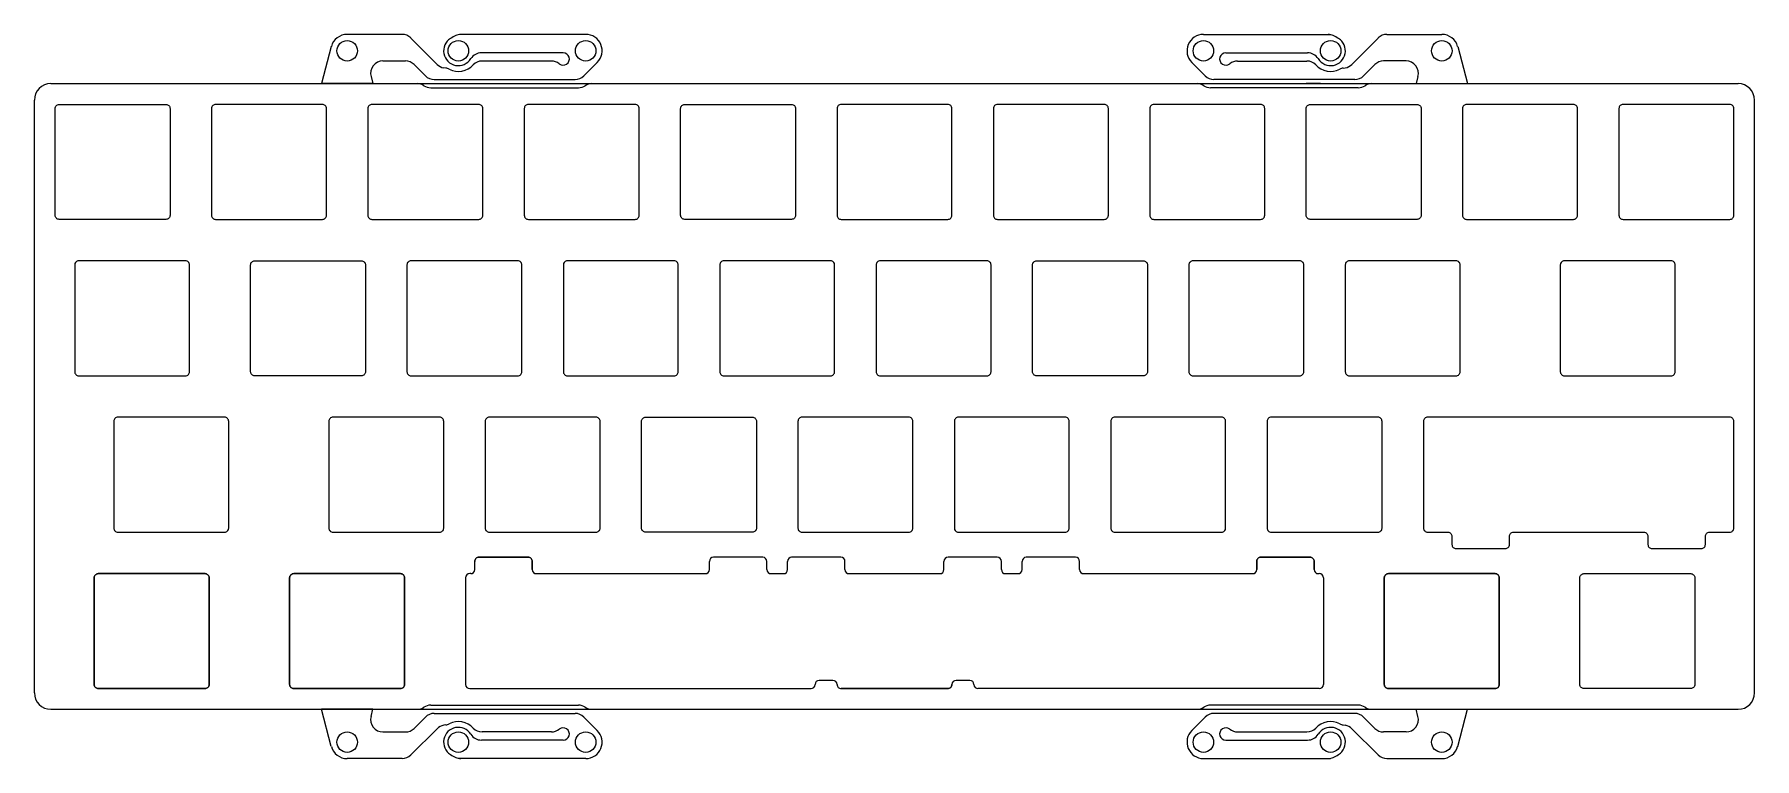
# Model space of a CAD drawing. Header units: millimetres. Extents: x -105 to 105, y -44 to 44.
import ezdxf

# ---------------------------------------------------------------- set-up
doc = ezdxf.new("R2010")
doc.units = ezdxf.units.MM
doc.layers.get('0').update_dxf_attribs({"linetype": 'CONTINUOUS'})

msp = doc.modelspace()

# ---------------------------------------------------------------- linework, layer by layer
for p, q in [((-59.99, 44.04), (-66.67, 44.04)), ((-37.62, 44.04), (-52.82, 44.04)), ((37.63, 44.04), (53.13, 44.04)), ((59.99, 44.04), (66.67, 44.04)), ((-68.61, 42.56), (-69.82, 38.04)), ((-55.73, 40.39), (-58.93, 43.6)), ((55.73, 40.39), (58.93, 43.6)), ((68.61, 42.56), (69.82, 38.04)), ((-62.32, 40.8), (-59.58, 40.8)), ((-57.14, 38.98), (-58.52, 40.36)), ((-54.67, 39.93), (-54.9, 39.97)), ((-50.1, 41.79), (-50.33, 41.79)), ((-41.78, 40.79), (-50.23, 40.79)), ((-40.36, 41.79), (-50.1, 41.79)), ((-36.21, 40.62), (-37.86, 38.98)), ((36.21, 40.62), (37.86, 38.98)), ((40.36, 41.79), (50.1, 41.79)), ((41.78, 40.79), (50.23, 40.79)), ((50.1, 41.79), (50.33, 41.79)), ((54.67, 39.93), (54.9, 39.97)), ((57.14, 38.98), (58.52, 40.36)), ((62.32, 40.8), (59.58, 40.8)), ((-102.78, 38.04), (51.91, 38.04)), ((-63.53, 38.04), (-69.82, 38.04)), ((-63.77, 38.91), (-63.53, 38.04)), ((-56.08, 38.54), (-38.92, 38.54)), ((56.08, 38.54), (38.92, 38.54)), ((51.91, 38.04), (50.15, 38.04)), ((51.03, 38.04), (102.77, 38.04)), ((63.77, 38.91), (63.53, 38.04)), ((63.53, 38.04), (69.82, 38.04)), ((-104.78, 31.19), (-104.78, 36.04)), ((-56.49, 37.54), (-38.5, 37.54)), ((56.49, 37.54), (38.5, 37.54)), ((104.77, -36.16), (104.77, 36.04)), ((-104.78, -36.16), (-104.78, 31.19)), ((-51.13, -21.14), (-51.13, -20.14)), ((-22.55, -21.14), (-22.55, -20.14)), ((-16.05, -19.64), (-22.05, -19.64)), ((-15.55, -21.14), (-15.55, -20.14)), ((-13.03, -21.14), (-13.03, -20.14)), ((-6.53, -19.64), (-12.53, -19.64)), ((-6.03, -21.14), (-6.03, -20.14)), ((6.02, -21.14), (6.02, -20.14)), ((12.52, -19.64), (6.52, -19.64)), ((13.02, -21.14), (13.02, -20.14)), ((15.55, -21.14), (15.55, -20.14)), ((22.05, -19.64), (16.05, -19.64)), ((22.55, -21.14), (22.55, -20.14)), ((-52.24, -22.14), (-52.24, -35.14)), ((-51.63, -21.64), (-51.74, -21.64)), ((-43.63, -21.64), (-23.05, -21.64)), ((-15.05, -21.64), (-13.53, -21.64)), ((-5.53, -21.64), (5.52, -21.64)), ((-5.53, -21.64), (5.52, -21.64)), ((13.52, -21.64), (15.05, -21.64)), ((23.05, -21.64), (43.62, -21.64)), ((51.62, -21.64), (51.74, -21.64)), ((52.24, -22.14), (52.24, -35.14)), ((-7.5, -34.64), (-9.17, -34.64)), ((9.17, -34.64), (7.5, -34.64)), ((-56.49, -37.66), (-38.5, -37.66)), ((-51.74, -35.64), (-10.17, -35.64)), ((51.74, -35.64), (10.17, -35.64)), ((56.49, -37.66), (38.5, -37.66)), ((-102.78, -38.16), (102.77, -38.16)), ((-68.61, -42.68), (-69.82, -38.16)), ((-63.53, -38.16), (-69.82, -38.16)), ((-63.77, -39.04), (-63.53, -38.16)), ((-57.14, -39.1), (-58.52, -40.48)), ((-56.08, -38.66), (-38.92, -38.66)), ((-36.21, -40.75), (-37.86, -39.1)), ((36.21, -40.75), (37.86, -39.1)), ((56.08, -38.66), (38.92, -38.66)), ((57.14, -39.1), (58.52, -40.48)), ((63.53, -38.16), (69.82, -38.16)), ((63.77, -39.04), (63.53, -38.16)), ((68.61, -42.68), (69.82, -38.16)), ((-62.32, -40.92), (-59.58, -40.92)), ((-55.73, -40.52), (-58.93, -43.72)), ((-54.67, -40.06), (-54.9, -40.1)), ((-41.78, -40.91), (-50.23, -40.91)), ((41.78, -40.91), (50.23, -40.91)), ((54.67, -40.06), (54.9, -40.1)), ((55.73, -40.52), (58.93, -43.72)), ((62.32, -40.92), (59.58, -40.92)), ((-50.1, -41.91), (-50.33, -41.91)), ((-40.36, -41.91), (-50.1, -41.91)), ((40.36, -41.91), (50.1, -41.91)), ((50.1, -41.91), (50.33, -41.91)), ((-59.99, -44.16), (-66.67, -44.16)), ((-37.62, -44.16), (-53.13, -44.16)), ((37.63, -44.16), (53.13, -44.16)), ((59.99, -44.16), (66.67, -44.16))]:
    msp.add_line(p, q)
for points in [[(-88.25, 35.01), (-88.25, 22.01, -0.414214), (-88.75, 21.51), (-101.75, 21.51, -0.414214), (-102.25, 22.01), (-102.25, 35.01, -0.414214), (-101.75, 35.51), (-88.75, 35.51, -0.414214)], [(-69.2, 35.01, 0.414214), (-69.7, 35.51), (-82.7, 35.51, 0.414214), (-83.2, 35.01), (-83.2, 22.01, 0.414214), (-82.7, 21.51), (-69.7, 21.51, 0.414214), (-69.2, 22.01)], [(-63.65, 35.51, 0.414214), (-64.15, 35.01), (-64.15, 22.01, 0.414214), (-63.65, 21.51), (-50.65, 21.51, 0.414214), (-50.15, 22.01), (-50.15, 35.01, 0.414214), (-50.65, 35.51)], [(-31.1, 35.01, 0.414214), (-31.6, 35.51), (-44.6, 35.51, 0.414214), (-45.1, 35.01), (-45.1, 22.01, 0.414214), (-44.6, 21.51), (-31.6, 21.51, 0.414214), (-31.1, 22.01)], [(-25.55, 35.51), (-12.55, 35.51, -0.414214), (-12.05, 35.01), (-12.05, 22.01, -0.414214), (-12.55, 21.51), (-25.55, 21.51, -0.414214), (-26.05, 22.01), (-26.05, 35.01, -0.414214)], [(-7, 35.01), (-7, 22.01, 0.414214), (-6.5, 21.51), (6.5, 21.51, 0.414214), (7, 22.01), (7, 35.01, 0.414214), (6.5, 35.51), (-6.5, 35.51, 0.414214)], [(12.05, 22.01, 0.414214), (12.55, 21.51), (25.55, 21.51, 0.414214), (26.05, 22.01), (26.05, 35.01, 0.414214), (25.55, 35.51), (12.55, 35.51, 0.414214), (12.05, 35.01)], [(31.6, 21.51), (44.6, 21.51, 0.414214), (45.1, 22.01), (45.1, 35.01, 0.414214), (44.6, 35.51), (31.6, 35.51, 0.414214), (31.1, 35.01), (31.1, 22.01, 0.414214)], [(50.65, 35.51), (63.65, 35.51, -0.414214), (64.15, 35.01), (64.15, 22.01, -0.414214), (63.65, 21.51), (50.65, 21.51, -0.414214), (50.15, 22.01), (50.15, 35.01, -0.414214)], [(82.7, 21.51, 0.414214), (83.2, 22.01), (83.2, 35.01, 0.414214), (82.7, 35.51), (69.7, 35.51, 0.414214), (69.2, 35.01), (69.2, 22.01, 0.414214), (69.7, 21.51)], [(88.25, 22.01, 0.414214), (88.75, 21.51), (101.75, 21.51, 0.414214), (102.25, 22.01), (102.25, 35.01, 0.414214), (101.75, 35.51), (88.75, 35.51, 0.414214), (88.25, 35.01)], [(-99.87, 2.96, 0.414214), (-99.37, 2.46), (-86.37, 2.46, 0.414214), (-85.87, 2.96), (-85.87, 15.96, 0.414214), (-86.37, 16.46), (-99.37, 16.46, 0.414214), (-99.87, 15.96)], [(-77.94, 16.46), (-64.94, 16.46, -0.414214), (-64.44, 15.96), (-64.44, 2.96, -0.414214), (-64.94, 2.46), (-77.94, 2.46, -0.414214), (-78.44, 2.96), (-78.44, 15.96, -0.414214)], [(-59.39, 15.96), (-59.39, 2.96, 0.414214), (-58.89, 2.46), (-45.89, 2.46, 0.414214), (-45.39, 2.96), (-45.39, 15.96, 0.414214), (-45.89, 16.46), (-58.89, 16.46, 0.414214)], [(-26.84, 2.46, 0.414214), (-26.34, 2.96), (-26.34, 15.96, 0.414214), (-26.84, 16.46), (-39.84, 16.46, 0.414214), (-40.34, 15.96), (-40.34, 2.96, 0.414214), (-39.84, 2.46)], [(-20.79, 2.46), (-7.79, 2.46, 0.414214), (-7.29, 2.96), (-7.29, 15.96, 0.414214), (-7.79, 16.46), (-20.79, 16.46, 0.414214), (-21.29, 15.96), (-21.29, 2.96, 0.414214)], [(11.26, 2.46, 0.414214), (11.76, 2.96), (11.76, 15.96, 0.414214), (11.26, 16.46), (-1.74, 16.46, 0.414214), (-2.24, 15.96), (-2.24, 2.96, 0.414214), (-1.74, 2.46)], [(17.31, 16.46), (30.31, 16.46, -0.414214), (30.81, 15.96), (30.81, 2.96, -0.414214), (30.31, 2.46), (17.31, 2.46, -0.414214), (16.81, 2.96), (16.81, 15.96, -0.414214)], [(35.86, 15.96), (35.86, 2.96, 0.414214), (36.36, 2.46), (49.36, 2.46, 0.414214), (49.86, 2.96), (49.86, 15.96, 0.414214), (49.36, 16.46), (36.36, 16.46, 0.414214)], [(55.41, 16.46, 0.414214), (54.91, 15.96), (54.91, 2.96, 0.414214), (55.41, 2.46), (68.41, 2.46, 0.414214), (68.91, 2.96), (68.91, 15.96, 0.414214), (68.41, 16.46)], [(95.11, 15.96, 0.414214), (94.61, 16.46), (81.61, 16.46, 0.414214), (81.11, 15.96), (81.11, 2.96, 0.414214), (81.61, 2.46), (94.61, 2.46, 0.414214), (95.11, 2.96)], [(-95.11, -16.09, 0.414214), (-94.61, -16.59), (-81.61, -16.59, 0.414214), (-81.11, -16.09), (-81.11, -3.09, 0.414214), (-81.61, -2.59), (-94.61, -2.59, 0.414214), (-95.11, -3.09)], [(-68.91, -16.09, 0.414214), (-68.41, -16.59), (-55.41, -16.59, 0.414214), (-54.91, -16.09), (-54.91, -3.09, 0.414214), (-55.41, -2.59), (-68.41, -2.59, 0.414214), (-68.91, -3.09)], [(-49.86, -3.09), (-49.86, -16.09, 0.414214), (-49.36, -16.59), (-36.36, -16.59, 0.414214), (-35.86, -16.09), (-35.86, -3.09, 0.414214), (-36.36, -2.59), (-49.36, -2.59, 0.414214)], [(-30.31, -2.59), (-17.31, -2.59, -0.414214), (-16.81, -3.09), (-16.81, -16.09, -0.414214), (-17.31, -16.59), (-30.31, -16.59, -0.414214), (-30.81, -16.09), (-30.81, -3.09, -0.414214)], [(2.24, -3.09, 0.414214), (1.74, -2.59), (-11.26, -2.59, 0.414214), (-11.76, -3.09), (-11.76, -16.09, 0.414214), (-11.26, -16.59), (1.74, -16.59, 0.414214), (2.24, -16.09)], [(20.79, -16.59, 0.414214), (21.29, -16.09), (21.29, -3.09, 0.414214), (20.79, -2.59), (7.79, -2.59, 0.414214), (7.29, -3.09), (7.29, -16.09, 0.414214), (7.79, -16.59)], [(39.84, -16.59, 0.414214), (40.34, -16.09), (40.34, -3.09, 0.414214), (39.84, -2.59), (26.84, -2.59, 0.414214), (26.34, -3.09), (26.34, -16.09, 0.414214), (26.84, -16.59)], [(45.89, -2.59, 0.414214), (45.39, -3.09), (45.39, -16.09, 0.414214), (45.89, -16.59), (58.89, -16.59, 0.414214), (59.39, -16.09), (59.39, -3.09, 0.414214), (58.89, -2.59)], [(98.28, -18.59, 0.414214), (98.78, -18.09), (98.78, -17.09, -0.414214), (99.28, -16.59), (101.75, -16.59, 0.414214), (102.25, -16.09), (102.25, -3.09, 0.414214), (101.75, -2.59), (64.94, -2.59, 0.414214), (64.44, -3.09), (64.44, -16.09, 0.414214), (64.94, -16.59), (67.41, -16.59, -0.414214), (67.91, -17.09), (67.91, -18.09, 0.414214), (68.41, -18.59), (74.41, -18.59, 0.414214), (74.91, -18.09), (74.91, -17.09, -0.414214), (75.41, -16.59), (91.28, -16.59, -0.414214), (91.78, -17.09), (91.78, -18.09, 0.414214), (92.28, -18.59)], [(-44.13, -20.14, 0.414214), (-44.63, -19.64), (-50.63, -19.64, 0.414214), (-51.13, -20.14, -0.414214), (-50.63, -19.64), (-44.63, -19.64, -0.414214)], [(51.12, -21.14), (51.12, -20.14, 0.414214), (50.62, -19.64), (44.62, -19.64, 0.414214), (44.12, -20.14, -0.414214), (44.62, -19.64), (50.62, -19.64, -0.414214), (51.12, -20.14)], [(-96.99, -21.64), (-83.99, -21.64, -0.414214), (-83.49, -22.14), (-83.49, -35.14, -0.414214), (-83.99, -35.64), (-96.99, -35.64, -0.414214), (-97.49, -35.14), (-97.49, -22.14, -0.414214)], [(-97.49, -22.14), (-97.49, -35.14, 0.414214), (-96.99, -35.64), (-83.99, -35.64, 0.414214), (-83.49, -35.14), (-83.49, -22.14, 0.414214), (-83.99, -21.64), (-96.99, -21.64, 0.414214)], [(-83.49, -22.14, 0.414214), (-83.99, -21.64), (-96.99, -21.64, 0.414214), (-97.49, -22.14), (-97.49, -35.14, 0.414214), (-96.99, -35.64), (-83.99, -35.64, 0.414214), (-83.49, -35.14)], [(-96.99, -35.64), (-83.99, -35.64, 0.414214), (-83.49, -35.14), (-83.49, -22.14, 0.414214), (-83.99, -21.64), (-96.99, -21.64, 0.414214), (-97.49, -22.14), (-97.49, -35.14, 0.414214)], [(-73.18, -21.64, 0.414214), (-73.68, -22.14), (-73.68, -35.14, 0.414214), (-73.18, -35.64), (-60.18, -35.64, 0.414214), (-59.68, -35.14), (-59.68, -22.14, 0.414214), (-60.18, -21.64)], [(-73.68, -22.14), (-73.68, -35.14, 0.414214), (-73.18, -35.64), (-60.18, -35.64, 0.414214), (-59.68, -35.14), (-59.68, -22.14, 0.414214), (-60.18, -21.64), (-73.18, -21.64, 0.414214)], [(-59.68, -22.14), (-59.68, -35.14, -0.414214), (-60.18, -35.64), (-73.18, -35.64, -0.414214), (-73.68, -35.14), (-73.68, -22.14, -0.414214), (-73.18, -21.64), (-60.18, -21.64), (-73.18, -21.64, 0.414214), (-73.68, -22.14), (-73.68, -35.14, 0.414214), (-73.18, -35.64), (-60.18, -35.64, 0.414214), (-59.68, -35.14)], [(-59.68, -22.14, 0.414214), (-60.18, -21.64, -0.414214)], [(59.67, -22.14), (59.67, -35.14, 0.414214), (60.17, -35.64), (73.17, -35.64, 0.414214), (73.67, -35.14), (73.67, -22.14, 0.414214), (73.17, -21.64), (60.17, -21.64, 0.414214)], [(60.17, -21.64, 0.414214), (59.67, -22.14, -0.414214)], [(60.17, -21.64), (73.17, -21.64, -0.414214), (73.67, -22.14), (73.67, -35.14, -0.414214), (73.17, -35.64), (60.17, -35.64, -0.414214), (59.67, -35.14), (59.67, -22.14, -0.414214), (60.17, -21.64), (73.17, -21.64, -0.414214), (73.67, -22.14), (73.67, -35.14), (73.67, -22.14, 0.414214), (73.17, -21.64)], [(83.99, -21.64), (96.99, -21.64, -0.414214), (97.49, -22.14), (97.49, -35.14, -0.414214), (96.99, -35.64), (83.99, -35.64, -0.414214), (83.49, -35.14), (83.49, -22.14, -0.414214), (83.99, -21.64), (96.99, -21.64, -0.414214), (97.49, -22.14), (97.49, -35.14, -0.414214), (96.99, -35.64), (83.99, -35.64, -0.414214), (83.49, -35.14), (83.49, -22.14, -0.414214), (83.99, -21.64), (96.99, -21.64, -0.414214), (97.49, -22.14), (97.49, -35.14, -0.414214), (96.99, -35.64), (83.99, -35.64, -0.414214), (83.49, -35.14), (83.49, -22.14, -0.414214), (83.99, -21.64), (96.99, -21.64, -0.414214), (97.49, -22.14), (97.49, -35.14, -0.414214), (96.99, -35.64), (83.99, -35.64, -0.414214), (83.49, -35.14), (83.49, -22.14, -0.414214)], [(6.5, -35.64, 0.414214), (7, -35.14, -0.414214)], [(59.67, -35.14, 0.414214), (60.17, -35.64, -0.414214)], [(73.17, -35.64, 0.414214), (73.67, -35.14, -0.414214)]]:
    msp.add_lwpolyline(points, format="xyb", close=True)
for points in [[(-44.13, -21.14), (-44.13, -20.14)], [(44.12, -21.14), (44.12, -20.14)], [(59.67, -22.14), (59.67, -35.14)], [(-6.5, -35.64), (6.5, -35.64)], [(60.17, -35.64), (73.17, -35.64)]]:
    msp.add_lwpolyline(points, close=True)
for centre in [(-66.67, 42.04), (-53.13, 42.04), (-37.62, 42.04), (37.63, 42.04), (53.13, 42.04), (66.67, 42.04), (-66.67, -42.16), (-53.13, -42.16), (-37.62, -42.16), (37.63, -42.16), (53.13, -42.16), (66.67, -42.16)]:
    msp.add_circle(centre, 1.25)
for centre, radius, start, end in [((-66.67, 42.04), 2, 90, 165), ((-59.99, 42.54), 1.5, 45, 90), ((-52.82, 42.54), 1.5, 90, 115.0261), ((-37.62, 42.04), 2, -45, 90), ((37.63, 42.04), 2, 90, 225), ((52.82, 42.54), 1.5, 64.9739, 90), ((59.99, 42.54), 1.5, 90, 135), ((66.67, 42.04), 2, 15, 90), ((-53.13, 42.04), 1.8, 122.5257, 327.9741), ((-50.3, 37.14), 7.45, 115.0261, 120.6501), ((53.13, 42.04), 1.8, -147.9741, 57.4743), ((50.3, 37.14), 7.45, 59.3499, 64.9739), ((-62.32, 39.3), 1.5, 90, 195), ((-59.58, 39.3), 1.5, 45, 90), ((-54.67, 41.45), 1.5, 225, 260.9633), ((-54.9, 38.45), 1.5, 63.6949, 80.9633), ((-53.13, 42.04), 2.5, 243.6949, 316.5675), ((-50.33, 40.29), 1.5, 90, 147.9741), ((-50.23, 39.29), 1.5, 90, 136.5675), ((-41.78, 39.29), 1.5, 51.0576, 90), ((-40.36, 41.04), 0.75, -128.9424, 90), ((40.36, 41.04), 0.75, 90, 308.9424), ((41.78, 39.29), 1.5, 90, 128.9424), ((50.23, 39.29), 1.5, 43.4325, 90), ((50.33, 40.29), 1.5, 32.0259, 90), ((53.13, 42.04), 2.5, 223.4325, 296.3051), ((54.9, 38.45), 1.5, 99.0367, 116.3051), ((54.67, 41.45), 1.5, 279.0367, 315), ((59.58, 39.3), 1.5, 90, 135), ((62.32, 39.3), 1.5, -15, 90), ((-102.78, 36.04), 2, 90, 180), ((-58.15, 36.54), 1.5, 56.4427, 90), ((-56.49, 39.04), 1.5, 236.4427, 270), ((-56.08, 40.04), 1.5, 225, 270), ((-38.92, 40.04), 1.5, 270, 315), ((-38.5, 39.04), 1.5, 270, 303.5573), ((-36.85, 36.54), 1.5, 90, 123.5573), ((36.85, 36.54), 1.5, 56.4427, 90), ((38.5, 39.04), 1.5, 236.4427, 270), ((38.92, 40.04), 1.5, 225, 270), ((56.08, 40.04), 1.5, 270, 315), ((56.49, 39.04), 1.5, 270, 303.5573), ((58.15, 36.54), 1.5, 90, 123.5573), ((102.77, 36.04), 2, 0, 90), ((-22.05, -20.14), 0.5, 90, 180), ((-16.05, -20.14), 0.5, 0, 90), ((-12.53, -20.14), 0.5, 90, 180), ((-6.53, -20.14), 0.5, 0, 90), ((6.52, -20.14), 0.5, 90, 180), ((12.52, -20.14), 0.5, 0, 90), ((16.05, -20.14), 0.5, 90, 180), ((22.05, -20.14), 0.5, 0, 90), ((-51.74, -22.14), 0.5, 90, 180), ((-51.63, -21.14), 0.5, -90, 0), ((-43.63, -21.14), 0.5, 180, 270), ((-23.05, -21.14), 0.5, -90, 0), ((-15.05, -21.14), 0.5, 180, 270), ((-13.53, -21.14), 0.5, -90, 0), ((-5.53, -21.14), 0.5, 180, 270), ((5.52, -21.14), 0.5, -90, 0), ((13.52, -21.14), 0.5, 180, 270), ((15.05, -21.14), 0.5, -90, 0), ((23.05, -21.14), 0.5, 180, 270), ((43.62, -21.14), 0.5, -90, 0), ((51.62, -21.14), 0.5, 180, 270), ((51.74, -22.14), 0.5, 0, 90), ((-51.74, -35.14), 0.5, 180, 270), ((-10.17, -35.14), 0.5, -90, 0), ((-9.17, -35.14), 0.5, 90, 180), ((-7.5, -35.14), 0.5, 0, 90), ((-6.5, -35.14), 0.5, 179.9871, 270), ((-6.5, -35.14), 0.5, 179.9871, 180), ((7.5, -35.14), 0.5, 90, 180), ((9.17, -35.14), 0.5, 0, 90), ((10.17, -35.14), 0.5, 180, 270), ((51.74, -35.14), 0.5, -90, 0), ((-102.78, -36.16), 2, 180, 270), ((-56.49, -39.16), 1.5, 90, 123.5573), ((-38.5, -39.16), 1.5, 56.4427, 90), ((38.5, -39.16), 1.5, 90, 123.5573), ((56.49, -39.16), 1.5, 56.4427, 90), ((102.77, -36.16), 2, 270, 360), ((-62.32, -39.42), 1.5, 165, 270), ((-58.15, -36.66), 1.5, 270, 303.5573), ((-56.08, -40.16), 1.5, 90, 135), ((-53.13, -42.16), 2.5, 43.4325, 116.3051), ((-38.92, -40.16), 1.5, 45, 90), ((-36.85, -36.66), 1.5, 236.4427, 270), ((36.85, -36.66), 1.5, 270, 303.5573), ((38.92, -40.16), 1.5, 90, 135), ((53.13, -42.16), 2.5, 63.6949, 136.5675), ((56.08, -40.16), 1.5, 45, 90), ((58.15, -36.66), 1.5, 236.4427, 270), ((62.32, -39.42), 1.5, -90, 15), ((-59.58, -39.42), 1.5, 270, 315), ((-54.67, -41.58), 1.5, 99.0367, 135), ((-53.13, -42.16), 1.8, 32.0259, 237.4743), ((-54.9, -38.58), 1.5, 279.0367, 296.3051), ((-50.33, -40.41), 1.5, 212.0259, 270), ((-50.23, -39.41), 1.5, 223.4325, 270), ((-41.78, -39.41), 1.5, 270, 308.9424), ((-40.36, -41.16), 0.75, -90, 128.9424), ((-37.62, -42.16), 2, -90, 45), ((37.63, -42.16), 2, 135, 270), ((40.36, -41.16), 0.75, 51.0576, 270), ((41.78, -39.41), 1.5, 231.0576, 270), ((50.23, -39.41), 1.5, 270, 316.5675), ((50.33, -40.41), 1.5, 270, 327.9741), ((53.13, -42.16), 1.8, -57.4743, 147.9741), ((54.9, -38.58), 1.5, 243.6949, 260.9633), ((54.67, -41.58), 1.5, 45, 80.9633), ((59.58, -39.42), 1.5, 225, 270), ((-66.67, -42.16), 2, 195, 270), ((-59.99, -42.66), 1.5, 270, 315), ((-50.3, -37.27), 7.45, 239.3499, 244.9739), ((50.3, -37.27), 7.45, 295.0261, 300.6501), ((59.99, -42.66), 1.5, 225, 270), ((66.67, -42.16), 2, 270, 345), ((-52.82, -42.66), 1.5, 244.9739, 270), ((52.82, -42.66), 1.5, 270, 295.0261)]:
    msp.add_arc(centre, radius, start, end)

doc.saveas('drawing.dxf')
